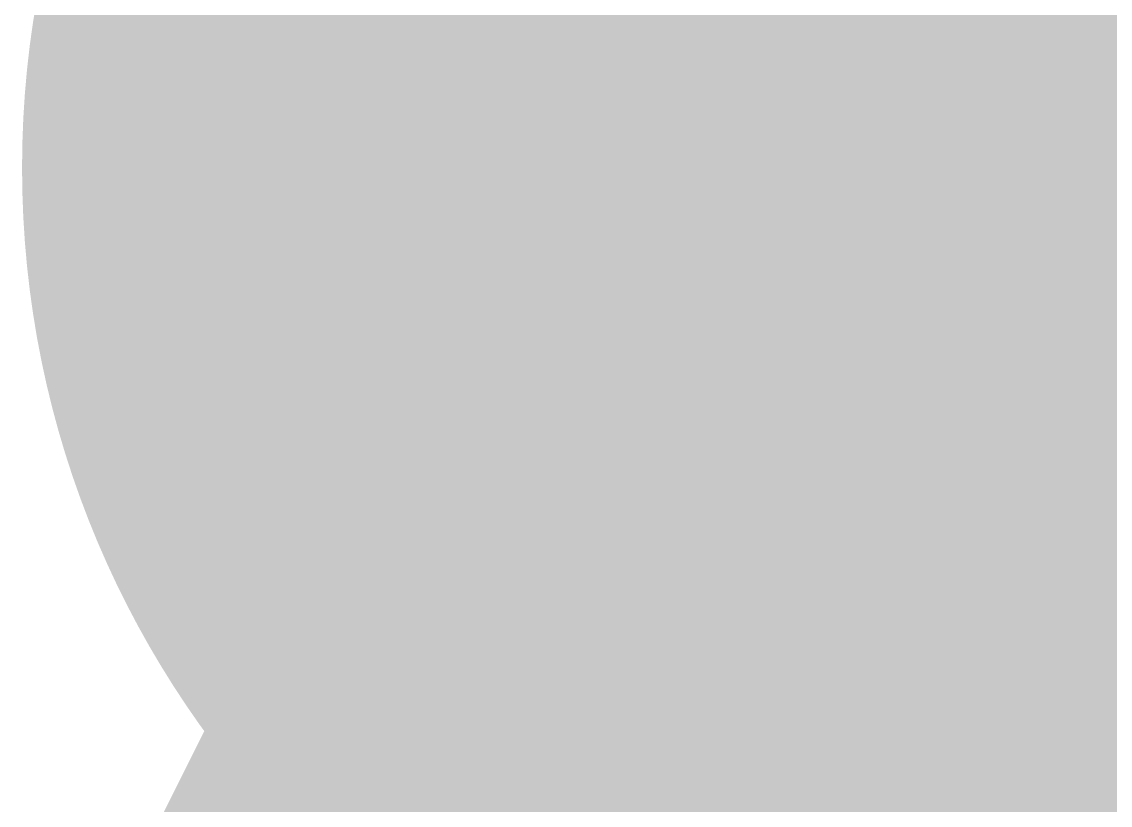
# Model space of a CAD drawing. Header units: inches. Extents: x -2 to 289, y -4 to 187.
# Drawn here: x 54.5967 to 54.9359, y 30.9463 to 31.1906 of the extents above; entities that cross this region are included whole.
import ezdxf

# ---------------------------------------------------------------- set-up
doc = ezdxf.new("R2010")
doc.units = ezdxf.units.IN
for name, color, linetype in [('Bottom Layer', 5, 'Continuous'), ('Drill Drawing', 1, 'Continuous'), ('Layer 1', 16, 'Continuous'), ('Layer 2', 76, 'Continuous'), ('Top Layer', 1, 'Continuous'), ('Via Holes', 16, 'Continuous')]:
    doc.layers.add(name, color=color, linetype=linetype)

msp = doc.modelspace()

# ---------------------------------------------------------------- hatches: boundary and pattern name
at = {"layer": 'Bottom Layer'}
h = msp.add_hatch(color=5, dxfattribs=at)
edge = h.paths.add_edge_path()
edge.add_arc((54.89678124, 31.14505074), 0.2999994, 0, 360)
at = {"layer": 'Layer 1'}
h = msp.add_hatch(color=16, dxfattribs=at)
edge = h.paths.add_edge_path()
edge.add_arc((54.89678124, 31.14505074), 0.2999994, 0, 360)
at = {"layer": 'Layer 2'}
h = msp.add_hatch(color=76, dxfattribs=at)
edge = h.paths.add_edge_path()
edge.add_arc((54.89678124, 31.14505074), 0.2999994, 0, 360)
at = {"layer": 'Top Layer'}
h = msp.add_hatch(color=1, dxfattribs=at)
edge = h.paths.add_edge_path()
edge.add_arc((54.89678124, 31.14505074), 0.2999994, 0, 360)
at = {"layer": 'Via Holes'}
h = msp.add_hatch(color=7, dxfattribs=at)
edge = h.paths.add_edge_path()
edge.add_arc((54.89678124, 31.14505074), 0.1499997, 0, 360)

# ---------------------------------------------------------------- linework, layer by layer
at = {"layer": 'Bottom Layer', "const_width": 0.3809999999999999}
msp.add_lwpolyline([(56.52070484, 29.52112714, -0.4142135623730951), (54.89678124, 31.14505074)], format="xyb", dxfattribs=at)
at = {"layer": 'Bottom Layer', "const_width": 0.1905}
msp.add_lwpolyline([(54.80153124, 31.14505074, 1), (54.99203124, 31.14505074, 1)], format="xyb", close=True, dxfattribs=at)
at = {"layer": 'Drill Drawing', "const_width": 0.0508}
for points in [[(54.64278123999999, 31.39905074), (54.76978124, 31.14505074)], [(54.74438124, 31.29745074), (54.82058124, 31.14505074)], [(54.64278123999999, 30.89105074), (54.76978124, 31.14505074)], [(54.74438124, 30.99265074), (54.82058124, 31.14505074)], [(54.74438124, 30.99265074), (54.89678124, 31.06885074)], [(54.89678124, 31.06885074), (55.04918124, 30.99265074)], [(54.64278123999999, 30.89105074), (54.89678124, 31.01805074)], [(54.89678124, 31.01805074), (55.15078123999999, 30.89105074)]]:
    msp.add_lwpolyline(points, dxfattribs=at)
at = {"layer": 'Drill Drawing', "const_width": 0.0254}
for points in [[(54.75708124, 31.14505074, 1), (54.78248124, 31.14505074, 1)], [(54.75708124, 31.14505074, 1), (54.78248124, 31.14505074, 1)], [(54.80788123999999, 31.14505074, 1), (54.83328124, 31.14505074, 1)], [(54.80788123999999, 31.14505074, 1), (54.83328124, 31.14505074, 1)], [(54.88408123999999, 31.06885074, 1), (54.90948123999999, 31.06885074, 1)], [(54.88408123999999, 31.06885074, 1), (54.90948123999999, 31.06885074, 1)], [(54.88408123999999, 31.01805074, 1), (54.90948123999999, 31.01805074, 1)], [(54.88408123999999, 31.01805074, 1), (54.90948123999999, 31.01805074, 1)], [(54.73168124, 30.99265074, 1), (54.75708124, 30.99265074, 1)], [(54.73168124, 30.99265074, 1), (54.75708124, 30.99265074, 1)]]:
    msp.add_lwpolyline(points, format="xyb", close=True, dxfattribs=at)
at = {"layer": 'Top Layer', "const_width": 0.3809999999999999}
msp.add_lwpolyline([(55.65878124, 30.38305074, -0.4142135623730951), (54.89678124, 31.14505074)], format="xyb", dxfattribs=at)
at = {"layer": 'Top Layer', "const_width": 0.1905}
msp.add_lwpolyline([(54.80153124, 31.14505074, 1), (54.99203124, 31.14505074, 1)], format="xyb", close=True, dxfattribs=at)

doc.saveas('drawing.dxf')
